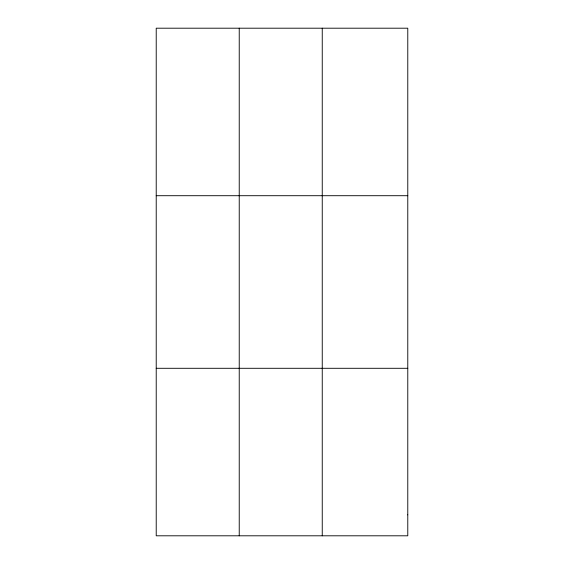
<?xml version="1.0" encoding="UTF-8"?>
<svg xmlns="http://www.w3.org/2000/svg" width="564" height="564" viewBox="0 0 564 564"><rect width="100%" height="100%" fill="white"/><g stroke="black" fill="none" stroke-linecap="round" stroke-linejoin="round"><path stroke-width="0.85" d="M239.235 535.8L239.235 28.2M322.248 535.8L322.248 28.2M156.221 195.708L407.779 195.708M156.221 368.292L407.779 368.292M407.779 514.861L407.779 535.8L156.221 535.8L156.221 28.2L407.779 28.2L407.779 514.861"/></g></svg>
